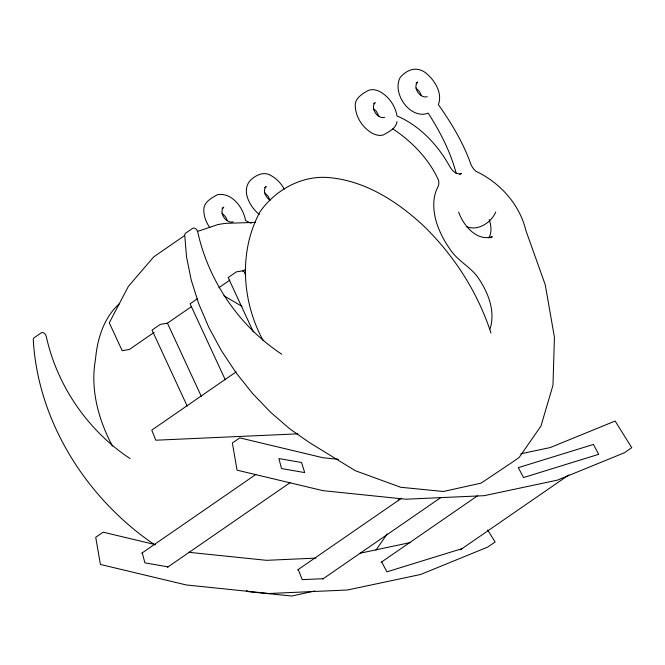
<?xml version="1.0" encoding="UTF-8"?>
<svg xmlns="http://www.w3.org/2000/svg" width="665" height="665" viewBox="0 0 665 665"><rect width="100%" height="100%" fill="white"/><g stroke="black" fill="none" stroke-linecap="round" stroke-linejoin="round"><path stroke-width="1" d="M397.005 121.595C396.091 128.661 388.618 131.77 383.248 134.987C379.125 136.209 374.786 134.762 371.203 132.676C362.25 126.965 355.7 116.915 355.268 106.176C354.595 98.603 361.627 94.289 367.279 90.989C370.738 88.894 375.068 89.492 378.618 91.022C388.31 95.652 395.243 105.444 397.005 115.968C420.13 125.835 437.936 145.161 449.981 166.849C452.109 170.706 456.606 175.319 461.402 173.482L459.756 174.612M490.03 328.959C495.791 311.021 487.96 291.885 477.728 277.147C469.798 266.233 456.764 260.339 449.59 248.544C443.472 239.841 438.667 230.256 435.766 219.999C433.098 209.134 432.425 197.081 437.936 186.956C439.025 184.903 438.991 182.526 438.568 180.298C429.141 159.209 412.009 141.554 392.849 128.869M398.31 500.695L398.9 498.7M495.741 212.019C491.344 222.509 478.202 231.154 466.764 226.798M488.833 238.037C492.034 232.384 491.26 225.41 489.182 219.517M375.925 550.146L387.163 533.97M119.658 303.456C103.79 317.463 97.24 339.017 95.486 359.541C90.058 389.324 98.536 419.873 112.468 446.149M222.11 208.311L223.756 207.172C218.386 212.534 226.225 224.055 233.232 221.836M373.555 103.782L375.201 102.643C369.84 108.004 377.678 119.534 384.686 117.306M184.08 235.925L153.79 256.831L128.445 286.274L109.284 322.808L122.185 350.679L129.384 349.466L154.097 332.4M264.603 187.688L266.249 186.549C261.885 190.556 266.067 197.621 270.057 200.34M416.057 83.158L417.703 82.019C412.342 87.381 420.18 98.91 427.188 96.683M197.497 298.701L190.09 303.814L225.294 379.856M166.882 323.581L191.603 306.523M218.876 287.696L229.957 280.048M242.742 271.229L245.302 269.458M236.15 371.876L151.77 430.114L155.768 440.213L297.82 433.846M490.654 237.796L492.3 236.665C476.722 241.777 463.256 225.319 458.659 212.102M141.678 553.255L255.892 474.428M167.464 567.295L290.206 482.59M297.646 569.938L401.627 498.176M322.675 579.099L441.153 497.329M381.078 562.357L477.387 495.882M460.413 549.772L568.866 474.918M197.572 231.395L217.812 224.595L225.011 223.374L255.451 222.351M462.059 548.633L386.922 571.842L381.668 561.95M314.745 590.961L291.943 596.015L249.242 591.792L246.341 590.736M520.845 453.788L550.238 447.553L615.125 421.036L631.75 447.67L624.344 452.782L557.395 480.138L484.187 495.683L405.683 499.207L322.932 490.654L237.039 470.155L232.368 442.981L239.774 437.869L323.015 457.744L338.443 459.332M359.881 553.255L410.563 542.499M315.925 558.11L266.574 560.329L188.436 552.258M323.265 578.691L302.234 579.639L298.228 569.531M168.054 566.888L144.895 562.856L142.268 552.848M155.294 544.618L103.133 532.175L95.727 537.287L100.407 564.46L186.3 584.959L269.051 593.504L347.546 589.988L420.754 574.444L487.703 547.087L495.117 541.975L487.603 529.947M251.079 223.282L245.551 220.497C243.315 207.68 232.127 192.418 217.713 194.629C211.437 197.921 203.182 202.368 203.822 210.705C203.947 216.815 206.358 222.692 209.824 227.654M223.93 295.767L242.002 306.374M154.829 544.893C87.007 499.091 37.697 421.868 33.25 339.25L33.824 337.961L41.496 332.658C43.848 331.935 45.835 334.545 46.301 336.598C57.182 385.983 88.021 430.804 130.199 458.684M281.652 354.162C239.475 326.274 208.635 281.453 197.754 232.068C197.289 230.015 195.294 227.405 192.95 228.137L185.269 233.432L184.704 234.72L186.533 256.931L191.246 280.123L198.744 303.814L208.868 327.488L221.412 350.654L236.1 372.824L252.625 393.53L270.638 412.325L289.757 428.825L309.582 442.674L355.268 470.695L400.687 487.27L443.389 491.485L481.069 483.131L511.676 462.649L519.091 457.537L540.986 426.032L552.981 385.218L554.435 337.28L545.258 284.828L525.949 230.689C519.631 204.213 499.964 182.617 475.749 171.179C473.023 168.644 470.953 165.377 469.964 161.778C462.416 141.337 450.945 122.402 438.376 104.629C442.458 93.832 435.799 82.028 427.919 74.796C418.867 66.068 408.418 68.071 400.305 77.306C391.427 93.034 410.355 120.082 428.21 113.108C440.147 131.828 450.621 151.944 456.207 173.499M415.974 88.004L419.64 91.812L421.286 95.428M373.472 108.628L376.34 111.321L378.792 116.051M264.52 192.534L268.186 196.333L269.84 199.957M222.019 213.157L225.684 216.965L227.339 220.581M259.284 214.471C250.057 207.056 240.838 190.772 250.364 180.39C255.859 174.962 264.246 170.913 271.403 175.768C276.881 178.86 281.278 183.656 284.304 189.134M263.406 340.746L261.852 338.094C241.661 299.341 238.951 250.273 260.206 211.478C275.127 190.481 300.256 176.067 326.44 177.414C363.481 179.741 396.357 200.672 422.957 225.26C453.871 255.028 477.728 292.193 490.97 333.074M245.759 275.335L243.59 270.638L236.391 271.86L228.162 277.538L253.365 331.993M201.345 396.415L167.447 323.19L160.257 324.412L152.027 330.089L187.222 406.132M593.438 444.444L518.301 467.645L523.555 477.537L598.691 454.328L593.438 444.444M301.544 462.491L278.901 458.551L281.528 468.559L304.695 472.591L301.544 462.491"/></g></svg>
